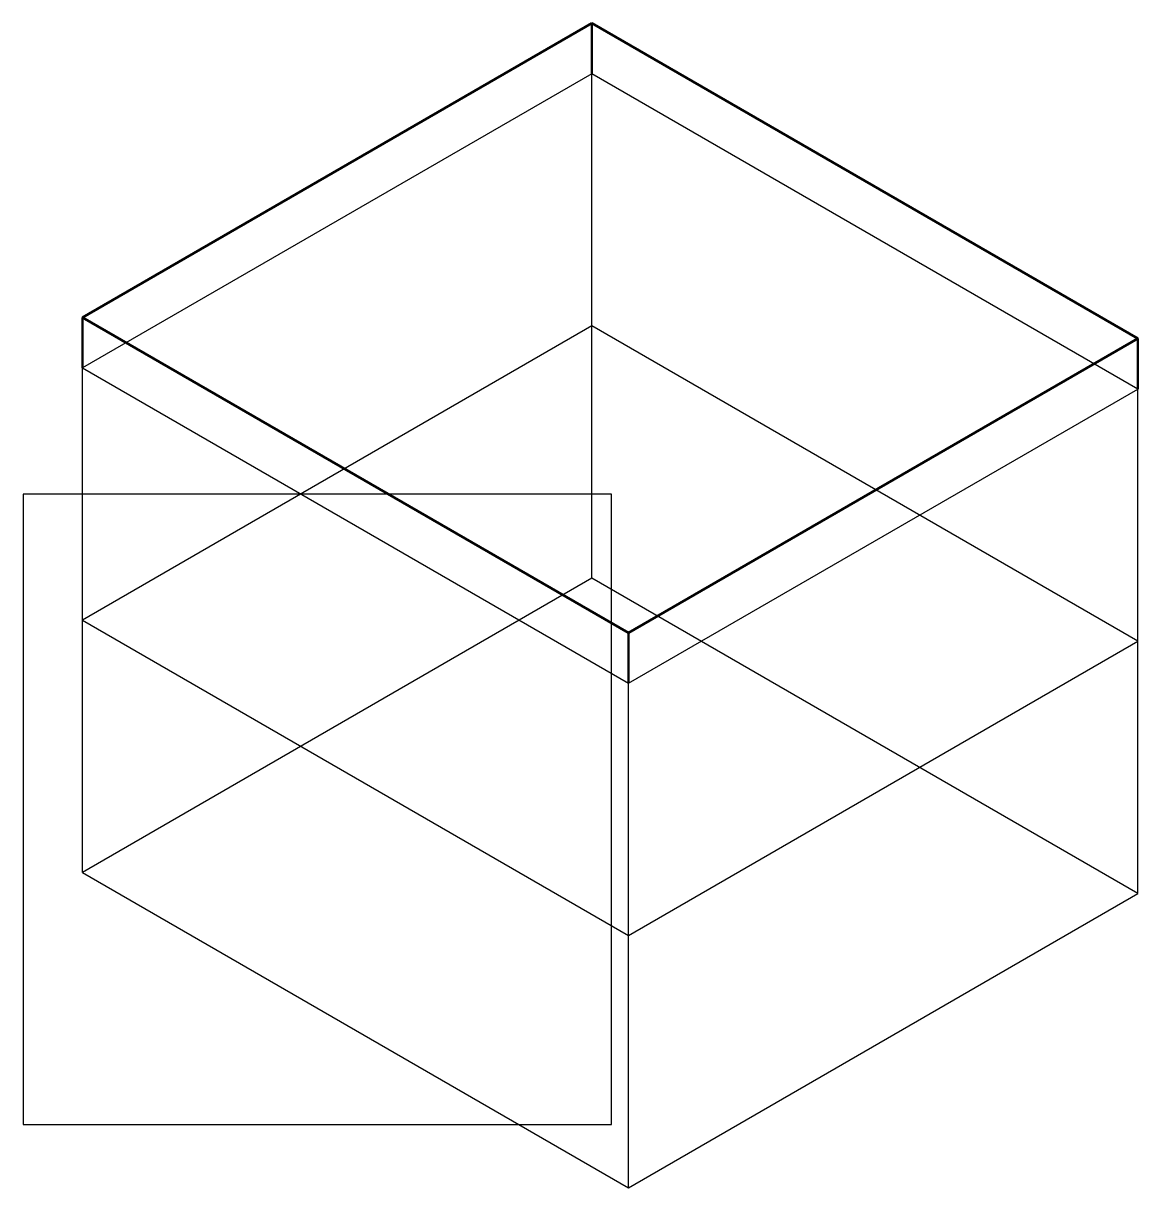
# Model space of a CAD drawing. Header units: metres. Extents: x 1.5 to 14.8, y 2.2 to 16.1.
import ezdxf

# ---------------------------------------------------------------- set-up
doc = ezdxf.new("R2010")
doc.units = ezdxf.units.M
doc.layers.add('A-3D-OUTL', color=7, linetype='Continuous')

msp = doc.modelspace()

# ---------------------------------------------------------------- linework, layer by layer
at = {"layer": 'A-3D-OUTL', "lineweight": 50}
for p, q in [((8.268, 16.1), (2.206, 12.6)), ((8.268, 15.5), (8.268, 16.1)), ((14.763, 12.35), (8.268, 16.1)), ((2.206, 12), (2.206, 12.6)), ((2.206, 12.6), (8.701, 8.85)), ((8.701, 8.85), (14.763, 12.35)), ((14.763, 11.75), (14.763, 12.35)), ((8.701, 8.25), (8.701, 8.85))]:
    msp.add_line(p, q, dxfattribs=at)
at = {"layer": 'A-3D-OUTL', "lineweight": 25}
for p, q in [((8.268, 15.5), (2.206, 12)), ((8.268, 12.5), (8.268, 15.5)), ((14.763, 11.75), (8.268, 15.5)), ((8.268, 12.5), (2.206, 9)), ((8.268, 9.5), (8.268, 12.5)), ((14.763, 8.75), (8.268, 12.5)), ((2.206, 9), (2.206, 12)), ((2.206, 12), (8.701, 8.25)), ((8.701, 8.25), (14.763, 11.75)), ((14.763, 8.75), (14.763, 11.75)), ((8.268, 9.5), (2.206, 6)), ((14.763, 5.75), (8.268, 9.5)), ((2.206, 6), (2.206, 9)), ((2.206, 9), (8.701, 5.25)), ((8.701, 5.25), (14.763, 8.75)), ((14.763, 5.75), (14.763, 8.75)), ((8.701, 5.25), (8.701, 8.25)), ((2.206, 6), (8.701, 2.25)), ((8.701, 2.25), (14.763, 5.75)), ((8.701, 2.25), (8.701, 5.25))]:
    msp.add_line(p, q, dxfattribs=at)
at = {"layer": 'A-3D-OUTL'}
for p, q in [((1.5, 10.5), (1.5, 10.5, 3)), ((1.5, 10.5, 3), (1.5, 10.5, 6)), ((1.5, 10.5, 6), (1.5, 10.5, 6.6)), ((8.5, 10.5), (1.5, 10.5)), ((1.5, 10.5), (1.5, 3)), ((8.5, 10.5, 3), (1.5, 10.5, 3)), ((1.5, 10.5, 3), (1.5, 3, 3)), ((8.5, 10.5, 6), (1.5, 10.5, 6)), ((1.5, 10.5, 6), (1.5, 3, 6)), ((8.5, 10.5, 6.6), (1.5, 10.5, 6.6)), ((1.5, 10.5, 6.6), (1.5, 3, 6.6)), ((8.5, 10.5), (8.5, 10.5, 3)), ((8.5, 10.5, 3), (8.5, 10.5, 6)), ((8.5, 10.5, 6), (8.5, 10.5, 6.6)), ((8.5, 3), (8.5, 10.5)), ((8.5, 3, 3), (8.5, 10.5, 3)), ((8.5, 3, 6), (8.5, 10.5, 6)), ((8.5, 3, 6.6), (8.5, 10.5, 6.6)), ((1.5, 3), (1.5, 3, 3)), ((1.5, 3, 3), (1.5, 3, 6)), ((1.5, 3, 6), (1.5, 3, 6.6)), ((1.5, 3), (8.5, 3)), ((1.5, 3, 3), (8.5, 3, 3)), ((1.5, 3, 6), (8.5, 3, 6)), ((1.5, 3, 6.6), (8.5, 3, 6.6)), ((8.5, 3), (8.5, 3, 3)), ((8.5, 3, 3), (8.5, 3, 6)), ((8.5, 3, 6), (8.5, 3, 6.6))]:
    msp.add_line(p, q, dxfattribs=at)

doc.saveas('drawing.dxf')
